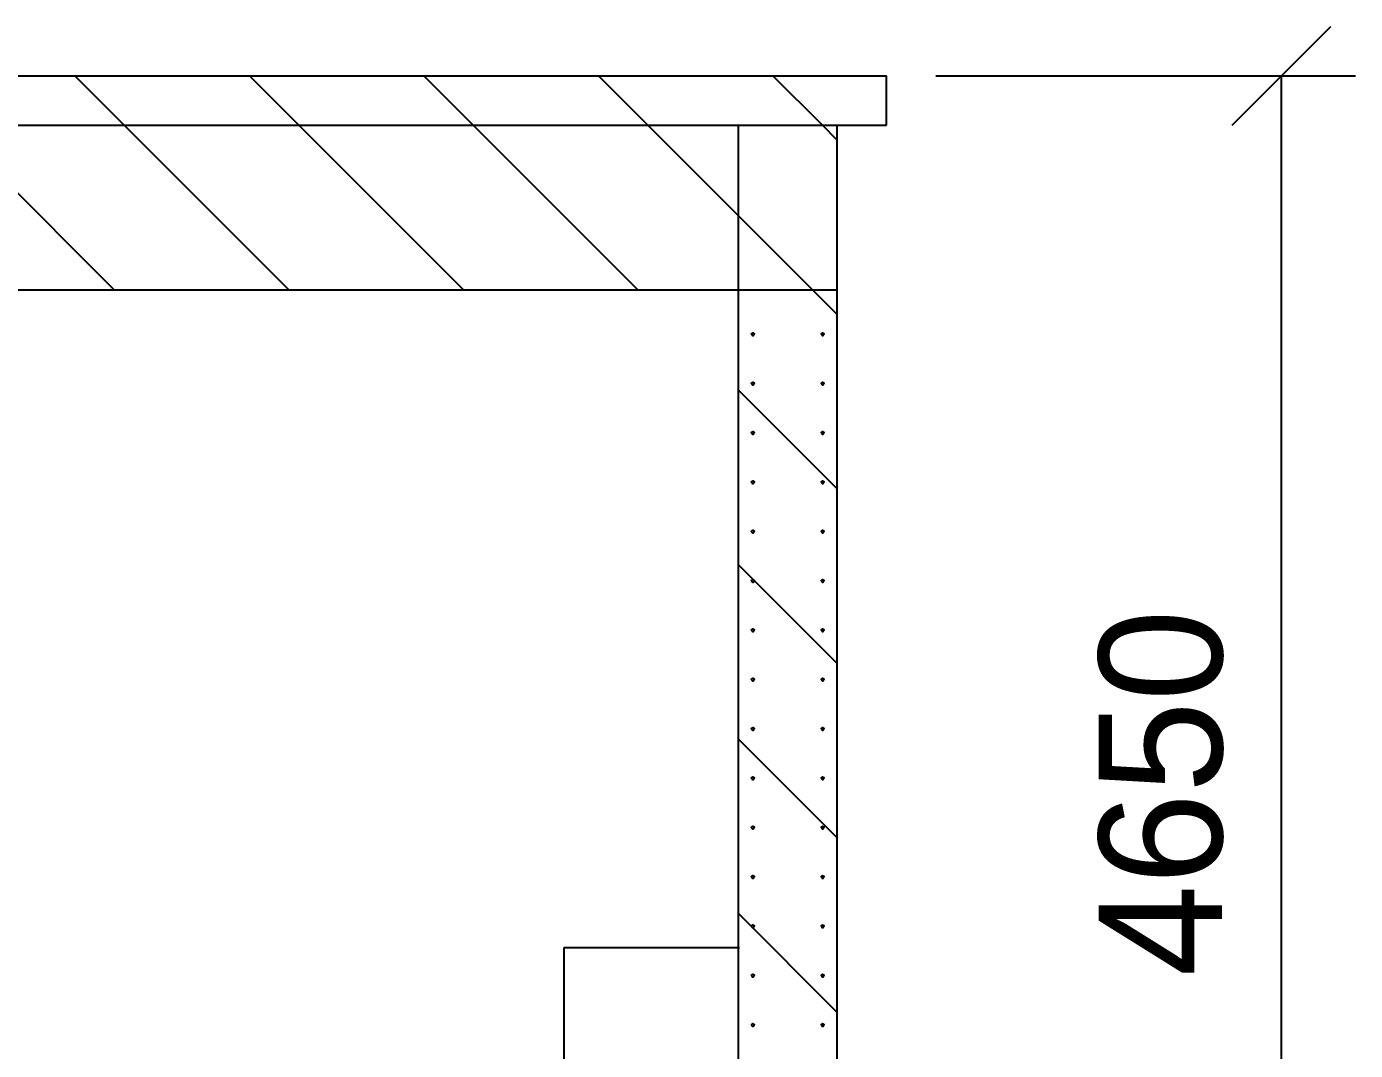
# Model space of a CAD drawing. Extents: x 750 to 62250, y 750 to 43800.
# Drawn here: x 23837 to 27875, y 13050 to 16162 of the extents above; entities that cross this region are included whole.
import ezdxf

# ---------------------------------------------------------------- set-up
doc = ezdxf.new("R2010")
doc.units = 0
for name, color, linetype in [('A-CUT', 1, 'CONTINUOUS'), ('A-DIM', 5, 'CONTINUOUS'), ('A-HATCH', 3, 'CONTINUOUS'), ('A-VIS', 7, 'CONTINUOUS')]:
    doc.layers.add(name, color=color, linetype=linetype)

msp = doc.modelspace()

# ---------------------------------------------------------------- linework, layer by layer
at = {"layer": 'A-CUT'}
for p, q in [((19150, 16012.5), (26450, 16012.5)), ((26450, 15862.5), (26450, 16012.5)), ((19150, 15862.5), (26450, 15862.5)), ((26000, 11362.5), (26000, 15862.5)), ((26300, 11362.5), (26300, 15862.5)), ((19300, 15362.5), (26300, 15362.5)), ((26040, 15227.5), (26040.077, 15228.28)), ((26040, 15227.5), (26040.077, 15226.72)), ((26040.077, 15228.28), (26040.304, 15229.031)), ((26040.077, 15226.72), (26040.304, 15225.969)), ((26040.304, 15229.031), (26040.674, 15229.722)), ((26040.304, 15225.969), (26040.674, 15225.278)), ((26040.674, 15229.722), (26041.172, 15230.328)), ((26040.674, 15225.278), (26041.172, 15224.672)), ((26041.172, 15230.328), (26041.778, 15230.826)), ((26041.172, 15224.672), (26041.778, 15224.174)), ((26041.778, 15230.826), (26042.469, 15231.196)), ((26042.469, 15231.196), (26043.22, 15231.423)), ((26043.22, 15231.423), (26044, 15231.5)), ((26044, 15231.5), (26044.78, 15231.423)), ((26044.78, 15231.423), (26045.531, 15231.196)), ((26045.531, 15231.196), (26046.222, 15230.826)), ((26046.222, 15230.826), (26046.828, 15230.328)), ((26046.222, 15224.174), (26046.828, 15224.672)), ((26046.828, 15230.328), (26047.326, 15229.722)), ((26046.828, 15224.672), (26047.326, 15225.278)), ((26047.326, 15229.722), (26047.696, 15229.031)), ((26047.326, 15225.278), (26047.696, 15225.969)), ((26047.696, 15229.031), (26047.923, 15228.28)), ((26047.696, 15225.969), (26047.923, 15226.72)), ((26047.923, 15228.28), (26048, 15227.5)), ((26047.923, 15226.72), (26048, 15227.5)), ((26252, 15227.5), (26252.077, 15228.28)), ((26252, 15227.5), (26252.077, 15226.72)), ((26252.077, 15228.28), (26252.304, 15229.031)), ((26252.077, 15226.72), (26252.304, 15225.969)), ((26252.304, 15229.031), (26252.674, 15229.722)), ((26252.304, 15225.969), (26252.674, 15225.278)), ((26252.674, 15229.722), (26253.172, 15230.328)), ((26252.674, 15225.278), (26253.172, 15224.672)), ((26253.172, 15230.328), (26253.778, 15230.826)), ((26253.172, 15224.672), (26253.778, 15224.174)), ((26253.778, 15230.826), (26254.469, 15231.196)), ((26254.469, 15231.196), (26255.22, 15231.423)), ((26255.22, 15231.423), (26256, 15231.5)), ((26256, 15231.5), (26257.531, 15231.196)), ((26257.531, 15231.196), (26258.222, 15230.826)), ((26258.222, 15230.826), (26258.828, 15230.328)), ((26258.222, 15224.174), (26258.828, 15224.672)), ((26258.828, 15230.328), (26259.326, 15229.722)), ((26258.828, 15224.672), (26259.326, 15225.278)), ((26259.326, 15229.722), (26259.696, 15229.031)), ((26259.326, 15225.278), (26259.696, 15225.969)), ((26259.696, 15229.031), (26259.923, 15228.28)), ((26259.696, 15225.969), (26259.923, 15226.72)), ((26259.923, 15228.28), (26260, 15227.5)), ((26259.923, 15226.72), (26260, 15227.5)), ((26041.778, 15224.174), (26042.469, 15223.804)), ((26042.469, 15223.804), (26043.22, 15223.577)), ((26043.22, 15223.577), (26044, 15223.5)), ((26044, 15223.5), (26045.531, 15223.804)), ((26045.531, 15223.804), (26046.222, 15224.174)), ((26253.778, 15224.174), (26254.469, 15223.804)), ((26254.469, 15223.804), (26255.22, 15223.577)), ((26255.22, 15223.577), (26256, 15223.5)), ((26256, 15223.5), (26256.78, 15223.577)), ((26256.78, 15223.577), (26257.531, 15223.804)), ((26257.531, 15223.804), (26258.222, 15224.174)), ((26040, 15077.5), (26040.077, 15078.28)), ((26040, 15077.5), (26040.077, 15076.72)), ((26040.077, 15078.28), (26040.304, 15079.031)), ((26040.077, 15076.72), (26040.304, 15075.969)), ((26040.304, 15079.031), (26040.674, 15079.722)), ((26040.304, 15075.969), (26040.674, 15075.278)), ((26040.674, 15079.722), (26041.172, 15080.328)), ((26040.674, 15075.278), (26041.172, 15074.672)), ((26041.172, 15080.328), (26041.778, 15080.826)), ((26041.172, 15074.672), (26041.778, 15074.174)), ((26041.778, 15080.826), (26042.469, 15081.196)), ((26041.778, 15074.174), (26042.469, 15073.804)), ((26042.469, 15081.196), (26043.22, 15081.423)), ((26042.469, 15073.804), (26043.22, 15073.577)), ((26043.22, 15081.423), (26044, 15081.5)), ((26043.22, 15073.577), (26044, 15073.5)), ((26044, 15081.5), (26044.78, 15081.423)), ((26044, 15073.5), (26045.531, 15073.804)), ((26044.78, 15081.423), (26045.531, 15081.196)), ((26045.531, 15081.196), (26046.222, 15080.826)), ((26045.531, 15073.804), (26046.222, 15074.174)), ((26046.222, 15080.826), (26046.828, 15080.328)), ((26046.222, 15074.174), (26046.828, 15074.672)), ((26046.828, 15080.328), (26047.326, 15079.722)), ((26046.828, 15074.672), (26047.326, 15075.278)), ((26047.326, 15079.722), (26047.696, 15079.031)), ((26047.326, 15075.278), (26047.696, 15075.969)), ((26047.696, 15079.031), (26047.923, 15078.28)), ((26047.696, 15075.969), (26047.923, 15076.72)), ((26047.923, 15078.28), (26048, 15077.5)), ((26047.923, 15076.72), (26048, 15077.5)), ((26252, 15077.5), (26252.077, 15078.28)), ((26252, 15077.5), (26252.077, 15076.72)), ((26252.077, 15078.28), (26252.304, 15079.031)), ((26252.077, 15076.72), (26252.304, 15075.969)), ((26252.304, 15079.031), (26252.674, 15079.722)), ((26252.304, 15075.969), (26252.674, 15075.278)), ((26252.674, 15079.722), (26253.172, 15080.328)), ((26252.674, 15075.278), (26253.172, 15074.672)), ((26253.172, 15080.328), (26253.778, 15080.826)), ((26253.172, 15074.672), (26253.778, 15074.174)), ((26253.778, 15080.826), (26254.469, 15081.196)), ((26253.778, 15074.174), (26254.469, 15073.804)), ((26254.469, 15081.196), (26255.22, 15081.423)), ((26254.469, 15073.804), (26255.22, 15073.577)), ((26255.22, 15081.423), (26256, 15081.5)), ((26255.22, 15073.577), (26256, 15073.5)), ((26256, 15081.5), (26257.531, 15081.196)), ((26256, 15073.5), (26256.78, 15073.577)), ((26256.78, 15073.577), (26257.531, 15073.804)), ((26257.531, 15081.196), (26258.222, 15080.826)), ((26257.531, 15073.804), (26258.222, 15074.174)), ((26258.222, 15080.826), (26258.828, 15080.328)), ((26258.222, 15074.174), (26258.828, 15074.672)), ((26258.828, 15080.328), (26259.326, 15079.722)), ((26258.828, 15074.672), (26259.326, 15075.278)), ((26259.326, 15079.722), (26259.696, 15079.031)), ((26259.326, 15075.278), (26259.696, 15075.969)), ((26259.696, 15079.031), (26259.923, 15078.28)), ((26259.696, 15075.969), (26259.923, 15076.72)), ((26259.923, 15078.28), (26260, 15077.5)), ((26259.923, 15076.72), (26260, 15077.5)), ((26040, 14927.5), (26040.077, 14928.28)), ((26040, 14927.5), (26040.077, 14926.72)), ((26040.077, 14928.28), (26040.304, 14929.031)), ((26040.077, 14926.72), (26040.304, 14925.969)), ((26040.304, 14929.031), (26040.674, 14929.722)), ((26040.304, 14925.969), (26040.674, 14925.278)), ((26040.674, 14929.722), (26041.172, 14930.328)), ((26040.674, 14925.278), (26041.172, 14924.672)), ((26041.172, 14930.328), (26041.778, 14930.826)), ((26041.172, 14924.672), (26041.778, 14924.174)), ((26041.778, 14930.826), (26042.469, 14931.196)), ((26041.778, 14924.174), (26042.469, 14923.804)), ((26042.469, 14931.196), (26043.22, 14931.423)), ((26042.469, 14923.804), (26043.22, 14923.577)), ((26043.22, 14931.423), (26044, 14931.5)), ((26043.22, 14923.577), (26044, 14923.5)), ((26044, 14931.5), (26044.78, 14931.423)), ((26044, 14923.5), (26045.531, 14923.804)), ((26044.78, 14931.423), (26045.531, 14931.196)), ((26045.531, 14931.196), (26046.222, 14930.826)), ((26045.531, 14923.804), (26046.222, 14924.174)), ((26046.222, 14930.826), (26046.828, 14930.328)), ((26046.222, 14924.174), (26046.828, 14924.672)), ((26046.828, 14930.328), (26047.326, 14929.722)), ((26046.828, 14924.672), (26047.326, 14925.278)), ((26047.326, 14929.722), (26047.696, 14929.031)), ((26047.326, 14925.278), (26047.696, 14925.969)), ((26047.696, 14929.031), (26047.923, 14928.28)), ((26047.696, 14925.969), (26047.923, 14926.72)), ((26047.923, 14928.28), (26048, 14927.5)), ((26047.923, 14926.72), (26048, 14927.5)), ((26252, 14927.5), (26252.077, 14928.28)), ((26252, 14927.5), (26252.077, 14926.72)), ((26252.077, 14928.28), (26252.304, 14929.031)), ((26252.077, 14926.72), (26252.304, 14925.969)), ((26252.304, 14929.031), (26252.674, 14929.722)), ((26252.304, 14925.969), (26252.674, 14925.278)), ((26252.674, 14929.722), (26253.172, 14930.328)), ((26252.674, 14925.278), (26253.172, 14924.672)), ((26253.172, 14930.328), (26253.778, 14930.826)), ((26253.172, 14924.672), (26253.778, 14924.174)), ((26253.778, 14930.826), (26254.469, 14931.196)), ((26253.778, 14924.174), (26254.469, 14923.804)), ((26254.469, 14931.196), (26255.22, 14931.423)), ((26254.469, 14923.804), (26255.22, 14923.577)), ((26255.22, 14931.423), (26256, 14931.5)), ((26255.22, 14923.577), (26256, 14923.5)), ((26256, 14931.5), (26257.531, 14931.196)), ((26256, 14923.5), (26256.78, 14923.577)), ((26256.78, 14923.577), (26257.531, 14923.804)), ((26257.531, 14931.196), (26258.222, 14930.826)), ((26257.531, 14923.804), (26258.222, 14924.174)), ((26258.222, 14930.826), (26258.828, 14930.328)), ((26258.222, 14924.174), (26258.828, 14924.672)), ((26258.828, 14930.328), (26259.326, 14929.722)), ((26258.828, 14924.672), (26259.326, 14925.278)), ((26259.326, 14929.722), (26259.696, 14929.031)), ((26259.326, 14925.278), (26259.696, 14925.969)), ((26259.696, 14929.031), (26259.923, 14928.28)), ((26259.696, 14925.969), (26259.923, 14926.72)), ((26259.923, 14928.28), (26260, 14927.5)), ((26259.923, 14926.72), (26260, 14927.5)), ((26041.172, 14780.328), (26041.778, 14780.826)), ((26041.778, 14780.826), (26042.469, 14781.196)), ((26042.469, 14781.196), (26043.22, 14781.423)), ((26043.22, 14781.423), (26044, 14781.5)), ((26044, 14781.5), (26044.78, 14781.423)), ((26044.78, 14781.423), (26045.531, 14781.196)), ((26045.531, 14781.196), (26046.222, 14780.826)), ((26046.222, 14780.826), (26046.828, 14780.328)), ((26253.172, 14780.328), (26253.778, 14780.826)), ((26253.778, 14780.826), (26254.469, 14781.196)), ((26254.469, 14781.196), (26255.22, 14781.423)), ((26255.22, 14781.423), (26256, 14781.5)), ((26256, 14781.5), (26257.531, 14781.196)), ((26257.531, 14781.196), (26258.222, 14780.826)), ((26258.222, 14780.826), (26258.828, 14780.328)), ((26040, 14777.5), (26040.077, 14778.28)), ((26040, 14777.5), (26040.077, 14776.72)), ((26040.077, 14778.28), (26040.304, 14779.031)), ((26040.077, 14776.72), (26040.304, 14775.969)), ((26040.304, 14779.031), (26040.674, 14779.722)), ((26040.304, 14775.969), (26040.674, 14775.278)), ((26040.674, 14779.722), (26041.172, 14780.328)), ((26040.674, 14775.278), (26041.172, 14774.672)), ((26041.172, 14774.672), (26041.778, 14774.174)), ((26041.778, 14774.174), (26042.469, 14773.804)), ((26042.469, 14773.804), (26043.22, 14773.577)), ((26043.22, 14773.577), (26044, 14773.5)), ((26044, 14773.5), (26045.531, 14773.804)), ((26045.531, 14773.804), (26046.222, 14774.174)), ((26046.222, 14774.174), (26046.828, 14774.672)), ((26046.828, 14780.328), (26047.326, 14779.722)), ((26046.828, 14774.672), (26047.326, 14775.278)), ((26047.326, 14779.722), (26047.696, 14779.031)), ((26047.326, 14775.278), (26047.696, 14775.969)), ((26047.696, 14779.031), (26047.923, 14778.28)), ((26047.696, 14775.969), (26047.923, 14776.72)), ((26047.923, 14778.28), (26048, 14777.5)), ((26047.923, 14776.72), (26048, 14777.5)), ((26252, 14777.5), (26252.077, 14778.28)), ((26252, 14777.5), (26252.077, 14776.72)), ((26252.077, 14778.28), (26252.304, 14779.031)), ((26252.077, 14776.72), (26252.304, 14775.969)), ((26252.304, 14779.031), (26252.674, 14779.722)), ((26252.304, 14775.969), (26252.674, 14775.278)), ((26252.674, 14779.722), (26253.172, 14780.328)), ((26252.674, 14775.278), (26253.172, 14774.672)), ((26253.172, 14774.672), (26253.778, 14774.174)), ((26253.778, 14774.174), (26254.469, 14773.804)), ((26254.469, 14773.804), (26255.22, 14773.577)), ((26255.22, 14773.577), (26256, 14773.5)), ((26256, 14773.5), (26256.78, 14773.577)), ((26256.78, 14773.577), (26257.531, 14773.804)), ((26257.531, 14773.804), (26258.222, 14774.174)), ((26258.222, 14774.174), (26258.828, 14774.672)), ((26258.828, 14780.328), (26259.326, 14779.722)), ((26258.828, 14774.672), (26259.326, 14775.278)), ((26259.326, 14779.722), (26259.696, 14779.031)), ((26259.326, 14775.278), (26259.696, 14775.969)), ((26259.696, 14779.031), (26259.923, 14778.28)), ((26259.696, 14775.969), (26259.923, 14776.72)), ((26259.923, 14778.28), (26260, 14777.5)), ((26259.923, 14776.72), (26260, 14777.5)), ((26040, 14627.5), (26040.077, 14628.28)), ((26040, 14627.5), (26040.077, 14626.72)), ((26040.077, 14628.28), (26040.304, 14629.031)), ((26040.077, 14626.72), (26040.304, 14625.969)), ((26040.304, 14629.031), (26040.674, 14629.722)), ((26040.304, 14625.969), (26040.674, 14625.278)), ((26040.674, 14629.722), (26041.172, 14630.328)), ((26040.674, 14625.278), (26041.172, 14624.672)), ((26041.172, 14630.328), (26041.778, 14630.826)), ((26041.172, 14624.672), (26041.778, 14624.174)), ((26041.778, 14630.826), (26042.469, 14631.196)), ((26041.778, 14624.174), (26042.469, 14623.804)), ((26042.469, 14631.196), (26043.22, 14631.423)), ((26042.469, 14623.804), (26043.22, 14623.577)), ((26043.22, 14631.423), (26044, 14631.5)), ((26043.22, 14623.577), (26044, 14623.5)), ((26044, 14631.5), (26044.78, 14631.423)), ((26044, 14623.5), (26045.531, 14623.804)), ((26044.78, 14631.423), (26045.531, 14631.196)), ((26045.531, 14631.196), (26046.222, 14630.826)), ((26045.531, 14623.804), (26046.222, 14624.174)), ((26046.222, 14630.826), (26046.828, 14630.328)), ((26046.222, 14624.174), (26046.828, 14624.672)), ((26046.828, 14630.328), (26047.326, 14629.722)), ((26046.828, 14624.672), (26047.326, 14625.278)), ((26047.326, 14629.722), (26047.696, 14629.031)), ((26047.326, 14625.278), (26047.696, 14625.969)), ((26047.696, 14629.031), (26047.923, 14628.28)), ((26047.696, 14625.969), (26047.923, 14626.72)), ((26047.923, 14628.28), (26048, 14627.5)), ((26047.923, 14626.72), (26048, 14627.5)), ((26252, 14627.5), (26252.077, 14628.28)), ((26252, 14627.5), (26252.077, 14626.72)), ((26252.077, 14628.28), (26252.304, 14629.031)), ((26252.077, 14626.72), (26252.304, 14625.969)), ((26252.304, 14629.031), (26252.674, 14629.722)), ((26252.304, 14625.969), (26252.674, 14625.278)), ((26252.674, 14629.722), (26253.172, 14630.328)), ((26252.674, 14625.278), (26253.172, 14624.672)), ((26253.172, 14630.328), (26253.778, 14630.826)), ((26253.172, 14624.672), (26253.778, 14624.174)), ((26253.778, 14630.826), (26254.469, 14631.196)), ((26253.778, 14624.174), (26254.469, 14623.804)), ((26254.469, 14631.196), (26255.22, 14631.423)), ((26254.469, 14623.804), (26255.22, 14623.577)), ((26255.22, 14631.423), (26256, 14631.5)), ((26255.22, 14623.577), (26256, 14623.5)), ((26256, 14631.5), (26257.531, 14631.196)), ((26256, 14623.5), (26256.78, 14623.577)), ((26256.78, 14623.577), (26257.531, 14623.804)), ((26257.531, 14631.196), (26258.222, 14630.826)), ((26257.531, 14623.804), (26258.222, 14624.174)), ((26258.222, 14630.826), (26258.828, 14630.328)), ((26258.222, 14624.174), (26258.828, 14624.672)), ((26258.828, 14630.328), (26259.326, 14629.722)), ((26258.828, 14624.672), (26259.326, 14625.278)), ((26259.326, 14629.722), (26259.696, 14629.031)), ((26259.326, 14625.278), (26259.696, 14625.969)), ((26259.696, 14629.031), (26259.923, 14628.28)), ((26259.696, 14625.969), (26259.923, 14626.72)), ((26259.923, 14628.28), (26260, 14627.5)), ((26259.923, 14626.72), (26260, 14627.5)), ((26040, 14477.5), (26040.077, 14478.28)), ((26040, 14477.5), (26040.077, 14476.72)), ((26040.077, 14478.28), (26040.304, 14479.031)), ((26040.077, 14476.72), (26040.304, 14475.969)), ((26040.304, 14479.031), (26040.674, 14479.722)), ((26040.304, 14475.969), (26040.674, 14475.278)), ((26040.674, 14479.722), (26041.172, 14480.328)), ((26040.674, 14475.278), (26041.172, 14474.672)), ((26041.172, 14480.328), (26041.778, 14480.826)), ((26041.172, 14474.672), (26041.778, 14474.174)), ((26041.778, 14480.826), (26042.469, 14481.196)), ((26041.778, 14474.174), (26042.469, 14473.804)), ((26042.469, 14481.196), (26043.22, 14481.423)), ((26042.469, 14473.804), (26043.22, 14473.577)), ((26043.22, 14481.423), (26044, 14481.5)), ((26043.22, 14473.577), (26044, 14473.5)), ((26044, 14481.5), (26044.78, 14481.423)), ((26044, 14473.5), (26045.531, 14473.804)), ((26044.78, 14481.423), (26045.531, 14481.196)), ((26045.531, 14481.196), (26046.222, 14480.826)), ((26045.531, 14473.804), (26046.222, 14474.174)), ((26046.222, 14480.826), (26046.828, 14480.328)), ((26046.222, 14474.174), (26046.828, 14474.672)), ((26046.828, 14480.328), (26047.326, 14479.722)), ((26046.828, 14474.672), (26047.326, 14475.278)), ((26047.326, 14479.722), (26047.696, 14479.031)), ((26047.326, 14475.278), (26047.696, 14475.969)), ((26047.696, 14479.031), (26047.923, 14478.28)), ((26047.696, 14475.969), (26047.923, 14476.72)), ((26047.923, 14478.28), (26048, 14477.5)), ((26047.923, 14476.72), (26048, 14477.5)), ((26252, 14477.5), (26252.077, 14478.28)), ((26252, 14477.5), (26252.077, 14476.72)), ((26252.077, 14478.28), (26252.304, 14479.031)), ((26252.077, 14476.72), (26252.304, 14475.969)), ((26252.304, 14479.031), (26252.674, 14479.722)), ((26252.304, 14475.969), (26252.674, 14475.278)), ((26252.674, 14479.722), (26253.172, 14480.328)), ((26252.674, 14475.278), (26253.172, 14474.672)), ((26253.172, 14480.328), (26253.778, 14480.826)), ((26253.172, 14474.672), (26253.778, 14474.174)), ((26253.778, 14480.826), (26254.469, 14481.196)), ((26253.778, 14474.174), (26254.469, 14473.804)), ((26254.469, 14481.196), (26255.22, 14481.423)), ((26254.469, 14473.804), (26255.22, 14473.577)), ((26255.22, 14481.423), (26256, 14481.5)), ((26255.22, 14473.577), (26256, 14473.5)), ((26256, 14481.5), (26257.531, 14481.196)), ((26256, 14473.5), (26256.78, 14473.577)), ((26256.78, 14473.577), (26257.531, 14473.804)), ((26257.531, 14481.196), (26258.222, 14480.826)), ((26257.531, 14473.804), (26258.222, 14474.174)), ((26258.222, 14480.826), (26258.828, 14480.328)), ((26258.222, 14474.174), (26258.828, 14474.672)), ((26258.828, 14480.328), (26259.326, 14479.722)), ((26258.828, 14474.672), (26259.326, 14475.278)), ((26259.326, 14479.722), (26259.696, 14479.031)), ((26259.326, 14475.278), (26259.696, 14475.969)), ((26259.696, 14479.031), (26259.923, 14478.28)), ((26259.696, 14475.969), (26259.923, 14476.72)), ((26259.923, 14478.28), (26260, 14477.5)), ((26259.923, 14476.72), (26260, 14477.5)), ((26040, 14327.5), (26040.077, 14328.28)), ((26040, 14327.5), (26040.077, 14326.72)), ((26040.077, 14328.28), (26040.304, 14329.031)), ((26040.077, 14326.72), (26040.304, 14325.969)), ((26040.304, 14329.031), (26040.674, 14329.722)), ((26040.304, 14325.969), (26040.674, 14325.278)), ((26040.674, 14329.722), (26041.172, 14330.328)), ((26040.674, 14325.278), (26041.172, 14324.672)), ((26041.172, 14330.328), (26041.778, 14330.826)), ((26041.172, 14324.672), (26041.778, 14324.174)), ((26041.778, 14330.826), (26042.469, 14331.196)), ((26041.778, 14324.174), (26042.469, 14323.804)), ((26042.469, 14331.196), (26043.22, 14331.423)), ((26042.469, 14323.804), (26043.22, 14323.577)), ((26043.22, 14331.423), (26044, 14331.5)), ((26043.22, 14323.577), (26044, 14323.5)), ((26044, 14331.5), (26044.78, 14331.423)), ((26044, 14323.5), (26045.531, 14323.804)), ((26044.78, 14331.423), (26045.531, 14331.196)), ((26045.531, 14331.196), (26046.222, 14330.826)), ((26045.531, 14323.804), (26046.222, 14324.174)), ((26046.222, 14330.826), (26046.828, 14330.328)), ((26046.222, 14324.174), (26046.828, 14324.672)), ((26046.828, 14330.328), (26047.326, 14329.722)), ((26046.828, 14324.672), (26047.326, 14325.278)), ((26047.326, 14329.722), (26047.696, 14329.031)), ((26047.326, 14325.278), (26047.696, 14325.969)), ((26047.696, 14329.031), (26047.923, 14328.28)), ((26047.696, 14325.969), (26047.923, 14326.72)), ((26047.923, 14328.28), (26048, 14327.5)), ((26047.923, 14326.72), (26048, 14327.5)), ((26252, 14327.5), (26252.077, 14328.28)), ((26252, 14327.5), (26252.077, 14326.72)), ((26252.077, 14328.28), (26252.304, 14329.031)), ((26252.077, 14326.72), (26252.304, 14325.969)), ((26252.304, 14329.031), (26252.674, 14329.722)), ((26252.304, 14325.969), (26252.674, 14325.278)), ((26252.674, 14329.722), (26253.172, 14330.328)), ((26252.674, 14325.278), (26253.172, 14324.672)), ((26253.172, 14330.328), (26253.778, 14330.826)), ((26253.172, 14324.672), (26253.778, 14324.174)), ((26253.778, 14330.826), (26254.469, 14331.196)), ((26253.778, 14324.174), (26254.469, 14323.804)), ((26254.469, 14331.196), (26255.22, 14331.423)), ((26254.469, 14323.804), (26255.22, 14323.577)), ((26255.22, 14331.423), (26256, 14331.5)), ((26255.22, 14323.577), (26256, 14323.5)), ((26256, 14331.5), (26257.531, 14331.196)), ((26256, 14323.5), (26256.78, 14323.577)), ((26256.78, 14323.577), (26257.531, 14323.804)), ((26257.531, 14331.196), (26258.222, 14330.826)), ((26257.531, 14323.804), (26258.222, 14324.174)), ((26258.222, 14330.826), (26258.828, 14330.328)), ((26258.222, 14324.174), (26258.828, 14324.672)), ((26258.828, 14330.328), (26259.326, 14329.722)), ((26258.828, 14324.672), (26259.326, 14325.278)), ((26259.326, 14329.722), (26259.696, 14329.031)), ((26259.326, 14325.278), (26259.696, 14325.969)), ((26259.696, 14329.031), (26259.923, 14328.28)), ((26259.696, 14325.969), (26259.923, 14326.72)), ((26259.923, 14328.28), (26260, 14327.5)), ((26259.923, 14326.72), (26260, 14327.5)), ((26040, 14177.5), (26040.077, 14178.28)), ((26040, 14177.5), (26040.077, 14176.72)), ((26040.077, 14178.28), (26040.304, 14179.031)), ((26040.077, 14176.72), (26040.304, 14175.969)), ((26040.304, 14179.031), (26040.674, 14179.722)), ((26040.304, 14175.969), (26040.674, 14175.278)), ((26040.674, 14179.722), (26041.172, 14180.328)), ((26040.674, 14175.278), (26041.172, 14174.672)), ((26041.172, 14180.328), (26041.778, 14180.826)), ((26041.778, 14180.826), (26042.469, 14181.196)), ((26042.469, 14181.196), (26043.22, 14181.423)), ((26043.22, 14181.423), (26044, 14181.5)), ((26044, 14181.5), (26044.78, 14181.423)), ((26044.78, 14181.423), (26045.531, 14181.196)), ((26045.531, 14181.196), (26046.222, 14180.826)), ((26046.222, 14180.826), (26046.828, 14180.328)), ((26046.828, 14180.328), (26047.326, 14179.722)), ((26046.828, 14174.672), (26047.326, 14175.278)), ((26047.326, 14179.722), (26047.696, 14179.031)), ((26047.326, 14175.278), (26047.696, 14175.969)), ((26047.696, 14179.031), (26047.923, 14178.28)), ((26047.696, 14175.969), (26047.923, 14176.72)), ((26047.923, 14178.28), (26048, 14177.5)), ((26047.923, 14176.72), (26048, 14177.5)), ((26252, 14177.5), (26252.077, 14178.28)), ((26252, 14177.5), (26252.077, 14176.72)), ((26252.077, 14178.28), (26252.304, 14179.031)), ((26252.077, 14176.72), (26252.304, 14175.969)), ((26252.304, 14179.031), (26252.674, 14179.722)), ((26252.304, 14175.969), (26252.674, 14175.278)), ((26252.674, 14179.722), (26253.172, 14180.328)), ((26252.674, 14175.278), (26253.172, 14174.672)), ((26253.172, 14180.328), (26253.778, 14180.826)), ((26253.778, 14180.826), (26254.469, 14181.196)), ((26254.469, 14181.196), (26255.22, 14181.423)), ((26255.22, 14181.423), (26256, 14181.5)), ((26256, 14181.5), (26257.531, 14181.196)), ((26257.531, 14181.196), (26258.222, 14180.826)), ((26258.222, 14180.826), (26258.828, 14180.328)), ((26258.828, 14180.328), (26259.326, 14179.722)), ((26258.828, 14174.672), (26259.326, 14175.278)), ((26259.326, 14179.722), (26259.696, 14179.031)), ((26259.326, 14175.278), (26259.696, 14175.969)), ((26259.696, 14179.031), (26259.923, 14178.28)), ((26259.696, 14175.969), (26259.923, 14176.72)), ((26259.923, 14178.28), (26260, 14177.5)), ((26259.923, 14176.72), (26260, 14177.5)), ((26041.172, 14174.672), (26041.778, 14174.174)), ((26041.778, 14174.174), (26042.469, 14173.804)), ((26042.469, 14173.804), (26043.22, 14173.577)), ((26043.22, 14173.577), (26044, 14173.5)), ((26044, 14173.5), (26045.531, 14173.804)), ((26045.531, 14173.804), (26046.222, 14174.174)), ((26046.222, 14174.174), (26046.828, 14174.672)), ((26253.172, 14174.672), (26253.778, 14174.174)), ((26253.778, 14174.174), (26254.469, 14173.804)), ((26254.469, 14173.804), (26255.22, 14173.577)), ((26255.22, 14173.577), (26256, 14173.5)), ((26256, 14173.5), (26256.78, 14173.577)), ((26256.78, 14173.577), (26257.531, 14173.804)), ((26257.531, 14173.804), (26258.222, 14174.174)), ((26258.222, 14174.174), (26258.828, 14174.672)), ((26040, 14027.5), (26040.077, 14028.28)), ((26040, 14027.5), (26040.077, 14026.72)), ((26040.077, 14028.28), (26040.304, 14029.031)), ((26040.077, 14026.72), (26040.304, 14025.969)), ((26040.304, 14029.031), (26040.674, 14029.722)), ((26040.304, 14025.969), (26040.674, 14025.278)), ((26040.674, 14029.722), (26041.172, 14030.328)), ((26040.674, 14025.278), (26041.172, 14024.672)), ((26041.172, 14030.328), (26041.778, 14030.826)), ((26041.172, 14024.672), (26041.778, 14024.174)), ((26041.778, 14030.826), (26042.469, 14031.196)), ((26041.778, 14024.174), (26042.469, 14023.804)), ((26042.469, 14031.196), (26043.22, 14031.423)), ((26042.469, 14023.804), (26043.22, 14023.577)), ((26043.22, 14031.423), (26044, 14031.5)), ((26043.22, 14023.577), (26044, 14023.5)), ((26044, 14031.5), (26044.78, 14031.423)), ((26044, 14023.5), (26045.531, 14023.804)), ((26044.78, 14031.423), (26045.531, 14031.196)), ((26045.531, 14031.196), (26046.222, 14030.826)), ((26045.531, 14023.804), (26046.222, 14024.174)), ((26046.222, 14030.826), (26046.828, 14030.328)), ((26046.222, 14024.174), (26046.828, 14024.672)), ((26046.828, 14030.328), (26047.326, 14029.722)), ((26046.828, 14024.672), (26047.326, 14025.278)), ((26047.326, 14029.722), (26047.696, 14029.031)), ((26047.326, 14025.278), (26047.696, 14025.969)), ((26047.696, 14029.031), (26047.923, 14028.28)), ((26047.696, 14025.969), (26047.923, 14026.72)), ((26047.923, 14028.28), (26048, 14027.5)), ((26047.923, 14026.72), (26048, 14027.5)), ((26252, 14027.5), (26252.077, 14028.28)), ((26252, 14027.5), (26252.077, 14026.72)), ((26252.077, 14028.28), (26252.304, 14029.031)), ((26252.077, 14026.72), (26252.304, 14025.969)), ((26252.304, 14029.031), (26252.674, 14029.722)), ((26252.304, 14025.969), (26252.674, 14025.278)), ((26252.674, 14029.722), (26253.172, 14030.328)), ((26252.674, 14025.278), (26253.172, 14024.672)), ((26253.172, 14030.328), (26253.778, 14030.826)), ((26253.172, 14024.672), (26253.778, 14024.174)), ((26253.778, 14030.826), (26254.469, 14031.196)), ((26253.778, 14024.174), (26254.469, 14023.804)), ((26254.469, 14031.196), (26255.22, 14031.423)), ((26254.469, 14023.804), (26255.22, 14023.577)), ((26255.22, 14031.423), (26256, 14031.5)), ((26255.22, 14023.577), (26256, 14023.5)), ((26256, 14031.5), (26257.531, 14031.196)), ((26256, 14023.5), (26256.78, 14023.577)), ((26256.78, 14023.577), (26257.531, 14023.804)), ((26257.531, 14031.196), (26258.222, 14030.826)), ((26257.531, 14023.804), (26258.222, 14024.174)), ((26258.222, 14030.826), (26258.828, 14030.328)), ((26258.222, 14024.174), (26258.828, 14024.672)), ((26258.828, 14030.328), (26259.326, 14029.722)), ((26258.828, 14024.672), (26259.326, 14025.278)), ((26259.326, 14029.722), (26259.696, 14029.031)), ((26259.326, 14025.278), (26259.696, 14025.969)), ((26259.696, 14029.031), (26259.923, 14028.28)), ((26259.696, 14025.969), (26259.923, 14026.72)), ((26259.923, 14028.28), (26260, 14027.5)), ((26259.923, 14026.72), (26260, 14027.5)), ((26040, 13877.5), (26040.077, 13878.28)), ((26040, 13877.5), (26040.077, 13876.72)), ((26040.077, 13878.28), (26040.304, 13879.031)), ((26040.077, 13876.72), (26040.304, 13875.969)), ((26040.304, 13879.031), (26040.674, 13879.722)), ((26040.304, 13875.969), (26040.674, 13875.278)), ((26040.674, 13879.722), (26041.172, 13880.328)), ((26040.674, 13875.278), (26041.172, 13874.672)), ((26041.172, 13880.328), (26041.778, 13880.826)), ((26041.172, 13874.672), (26041.778, 13874.174)), ((26041.778, 13880.826), (26042.469, 13881.196)), ((26041.778, 13874.174), (26042.469, 13873.804)), ((26042.469, 13881.196), (26043.22, 13881.423)), ((26042.469, 13873.804), (26043.22, 13873.577)), ((26043.22, 13881.423), (26044, 13881.5)), ((26043.22, 13873.577), (26044, 13873.5)), ((26044, 13881.5), (26044.78, 13881.423)), ((26044, 13873.5), (26045.531, 13873.804)), ((26044.78, 13881.423), (26045.531, 13881.196)), ((26045.531, 13881.196), (26046.222, 13880.826)), ((26045.531, 13873.804), (26046.222, 13874.174)), ((26046.222, 13880.826), (26046.828, 13880.328)), ((26046.222, 13874.174), (26046.828, 13874.672)), ((26046.828, 13880.328), (26047.326, 13879.722)), ((26046.828, 13874.672), (26047.326, 13875.278)), ((26047.326, 13879.722), (26047.696, 13879.031)), ((26047.326, 13875.278), (26047.696, 13875.969)), ((26047.696, 13879.031), (26047.923, 13878.28)), ((26047.696, 13875.969), (26047.923, 13876.72)), ((26047.923, 13878.28), (26048, 13877.5)), ((26047.923, 13876.72), (26048, 13877.5)), ((26252, 13877.5), (26252.077, 13878.28)), ((26252, 13877.5), (26252.077, 13876.72)), ((26252.077, 13878.28), (26252.304, 13879.031)), ((26252.077, 13876.72), (26252.304, 13875.969)), ((26252.304, 13879.031), (26252.674, 13879.722)), ((26252.304, 13875.969), (26252.674, 13875.278)), ((26252.674, 13879.722), (26253.172, 13880.328)), ((26252.674, 13875.278), (26253.172, 13874.672)), ((26253.172, 13880.328), (26253.778, 13880.826)), ((26253.172, 13874.672), (26253.778, 13874.174)), ((26253.778, 13880.826), (26254.469, 13881.196)), ((26253.778, 13874.174), (26254.469, 13873.804)), ((26254.469, 13881.196), (26255.22, 13881.423)), ((26254.469, 13873.804), (26255.22, 13873.577)), ((26255.22, 13881.423), (26256, 13881.5)), ((26255.22, 13873.577), (26256, 13873.5)), ((26256, 13881.5), (26257.531, 13881.196)), ((26256, 13873.5), (26256.78, 13873.577)), ((26256.78, 13873.577), (26257.531, 13873.804)), ((26257.531, 13881.196), (26258.222, 13880.826)), ((26257.531, 13873.804), (26258.222, 13874.174)), ((26258.222, 13880.826), (26258.828, 13880.328)), ((26258.222, 13874.174), (26258.828, 13874.672)), ((26258.828, 13880.328), (26259.326, 13879.722)), ((26258.828, 13874.672), (26259.326, 13875.278)), ((26259.326, 13879.722), (26259.696, 13879.031)), ((26259.326, 13875.278), (26259.696, 13875.969)), ((26259.696, 13879.031), (26259.923, 13878.28)), ((26259.696, 13875.969), (26259.923, 13876.72)), ((26259.923, 13878.28), (26260, 13877.5)), ((26259.923, 13876.72), (26260, 13877.5)), ((26041.172, 13730.328), (26041.778, 13730.826)), ((26041.778, 13730.826), (26042.469, 13731.196)), ((26042.469, 13731.196), (26043.22, 13731.423)), ((26043.22, 13731.423), (26044, 13731.5)), ((26044, 13731.5), (26044.78, 13731.423)), ((26044.78, 13731.423), (26045.531, 13731.196)), ((26045.531, 13731.196), (26046.222, 13730.826)), ((26046.222, 13730.826), (26046.828, 13730.328)), ((26253.172, 13730.328), (26253.778, 13730.826)), ((26253.778, 13730.826), (26254.469, 13731.196)), ((26254.469, 13731.196), (26255.22, 13731.423)), ((26255.22, 13731.423), (26256, 13731.5)), ((26256, 13731.5), (26257.531, 13731.196)), ((26257.531, 13731.196), (26258.222, 13730.826)), ((26258.222, 13730.826), (26258.828, 13730.328)), ((26040, 13727.5), (26040.077, 13728.28)), ((26040, 13727.5), (26040.077, 13726.72)), ((26040.077, 13728.28), (26040.304, 13729.031)), ((26040.077, 13726.72), (26040.304, 13725.969)), ((26040.304, 13729.031), (26040.674, 13729.722)), ((26040.304, 13725.969), (26040.674, 13725.278)), ((26040.674, 13729.722), (26041.172, 13730.328)), ((26040.674, 13725.278), (26041.172, 13724.672)), ((26041.172, 13724.672), (26041.778, 13724.174)), ((26041.778, 13724.174), (26042.469, 13723.804)), ((26042.469, 13723.804), (26043.22, 13723.577)), ((26043.22, 13723.577), (26044, 13723.5)), ((26044, 13723.5), (26045.531, 13723.804)), ((26045.531, 13723.804), (26046.222, 13724.174)), ((26046.222, 13724.174), (26046.828, 13724.672)), ((26046.828, 13730.328), (26047.326, 13729.722)), ((26046.828, 13724.672), (26047.326, 13725.278)), ((26047.326, 13729.722), (26047.696, 13729.031)), ((26047.326, 13725.278), (26047.696, 13725.969)), ((26047.696, 13729.031), (26047.923, 13728.28)), ((26047.696, 13725.969), (26047.923, 13726.72)), ((26047.923, 13728.28), (26048, 13727.5)), ((26047.923, 13726.72), (26048, 13727.5)), ((26252, 13727.5), (26252.077, 13728.28)), ((26252, 13727.5), (26252.077, 13726.72)), ((26252.077, 13728.28), (26252.304, 13729.031)), ((26252.077, 13726.72), (26252.304, 13725.969)), ((26252.304, 13729.031), (26252.674, 13729.722)), ((26252.304, 13725.969), (26252.674, 13725.278)), ((26252.674, 13729.722), (26253.172, 13730.328)), ((26252.674, 13725.278), (26253.172, 13724.672)), ((26253.172, 13724.672), (26253.778, 13724.174)), ((26253.778, 13724.174), (26254.469, 13723.804)), ((26254.469, 13723.804), (26255.22, 13723.577)), ((26255.22, 13723.577), (26256, 13723.5)), ((26256, 13723.5), (26256.78, 13723.577)), ((26256.78, 13723.577), (26257.531, 13723.804)), ((26257.531, 13723.804), (26258.222, 13724.174)), ((26258.222, 13724.174), (26258.828, 13724.672)), ((26258.828, 13730.328), (26259.326, 13729.722)), ((26258.828, 13724.672), (26259.326, 13725.278)), ((26259.326, 13729.722), (26259.696, 13729.031)), ((26259.326, 13725.278), (26259.696, 13725.969)), ((26259.696, 13729.031), (26259.923, 13728.28)), ((26259.696, 13725.969), (26259.923, 13726.72)), ((26259.923, 13728.28), (26260, 13727.5)), ((26259.923, 13726.72), (26260, 13727.5)), ((26040, 13577.5), (26040.077, 13578.28)), ((26040, 13577.5), (26040.077, 13576.72)), ((26040.077, 13578.28), (26040.304, 13579.031)), ((26040.077, 13576.72), (26040.304, 13575.969)), ((26040.304, 13579.031), (26040.674, 13579.722)), ((26040.304, 13575.969), (26040.674, 13575.278)), ((26040.674, 13579.722), (26041.172, 13580.328)), ((26040.674, 13575.278), (26041.172, 13574.672)), ((26041.172, 13580.328), (26041.778, 13580.826)), ((26041.172, 13574.672), (26041.778, 13574.174)), ((26041.778, 13580.826), (26042.469, 13581.196)), ((26041.778, 13574.174), (26042.469, 13573.804)), ((26042.469, 13581.196), (26043.22, 13581.423)), ((26042.469, 13573.804), (26043.22, 13573.577)), ((26043.22, 13581.423), (26044, 13581.5)), ((26043.22, 13573.577), (26044, 13573.5)), ((26044, 13581.5), (26044.78, 13581.423)), ((26044, 13573.5), (26045.531, 13573.804)), ((26044.78, 13581.423), (26045.531, 13581.196)), ((26045.531, 13581.196), (26046.222, 13580.826)), ((26045.531, 13573.804), (26046.222, 13574.174)), ((26046.222, 13580.826), (26046.828, 13580.328)), ((26046.222, 13574.174), (26046.828, 13574.672)), ((26046.828, 13580.328), (26047.326, 13579.722)), ((26046.828, 13574.672), (26047.326, 13575.278)), ((26047.326, 13579.722), (26047.696, 13579.031)), ((26047.326, 13575.278), (26047.696, 13575.969)), ((26047.696, 13579.031), (26047.923, 13578.28)), ((26047.696, 13575.969), (26047.923, 13576.72)), ((26047.923, 13578.28), (26048, 13577.5)), ((26047.923, 13576.72), (26048, 13577.5)), ((26252, 13577.5), (26252.077, 13578.28)), ((26252, 13577.5), (26252.077, 13576.72)), ((26252.077, 13578.28), (26252.304, 13579.031)), ((26252.077, 13576.72), (26252.304, 13575.969)), ((26252.304, 13579.031), (26252.674, 13579.722)), ((26252.304, 13575.969), (26252.674, 13575.278)), ((26252.674, 13579.722), (26253.172, 13580.328)), ((26252.674, 13575.278), (26253.172, 13574.672)), ((26253.172, 13580.328), (26253.778, 13580.826)), ((26253.172, 13574.672), (26253.778, 13574.174)), ((26253.778, 13580.826), (26254.469, 13581.196)), ((26253.778, 13574.174), (26254.469, 13573.804)), ((26254.469, 13581.196), (26255.22, 13581.423)), ((26254.469, 13573.804), (26255.22, 13573.577)), ((26255.22, 13581.423), (26256, 13581.5)), ((26255.22, 13573.577), (26256, 13573.5)), ((26256, 13581.5), (26257.531, 13581.196)), ((26256, 13573.5), (26256.78, 13573.577)), ((26256.78, 13573.577), (26257.531, 13573.804)), ((26257.531, 13581.196), (26258.222, 13580.826)), ((26257.531, 13573.804), (26258.222, 13574.174)), ((26258.222, 13580.826), (26258.828, 13580.328)), ((26258.222, 13574.174), (26258.828, 13574.672)), ((26258.828, 13580.328), (26259.326, 13579.722)), ((26258.828, 13574.672), (26259.326, 13575.278)), ((26259.326, 13579.722), (26259.696, 13579.031)), ((26259.326, 13575.278), (26259.696, 13575.969)), ((26259.696, 13579.031), (26259.923, 13578.28)), ((26259.696, 13575.969), (26259.923, 13576.72)), ((26259.923, 13578.28), (26260, 13577.5)), ((26259.923, 13576.72), (26260, 13577.5)), ((26040, 13427.5), (26040.077, 13428.28)), ((26040, 13427.5), (26040.077, 13426.72)), ((26040.077, 13428.28), (26040.304, 13429.031)), ((26040.077, 13426.72), (26040.304, 13425.969)), ((26040.304, 13429.031), (26040.674, 13429.722)), ((26040.304, 13425.969), (26040.674, 13425.278)), ((26040.674, 13429.722), (26041.172, 13430.328)), ((26040.674, 13425.278), (26041.172, 13424.672)), ((26041.172, 13430.328), (26041.778, 13430.826)), ((26041.172, 13424.672), (26041.778, 13424.174)), ((26041.778, 13430.826), (26042.469, 13431.196)), ((26041.778, 13424.174), (26042.469, 13423.804)), ((26042.469, 13431.196), (26043.22, 13431.423)), ((26042.469, 13423.804), (26043.22, 13423.577)), ((26043.22, 13431.423), (26044, 13431.5)), ((26043.22, 13423.577), (26044, 13423.5)), ((26044, 13431.5), (26044.78, 13431.423)), ((26044, 13423.5), (26045.531, 13423.804)), ((26044.78, 13431.423), (26045.531, 13431.196)), ((26045.531, 13431.196), (26046.222, 13430.826)), ((26045.531, 13423.804), (26046.222, 13424.174)), ((26046.222, 13430.826), (26046.828, 13430.328)), ((26046.222, 13424.174), (26046.828, 13424.672)), ((26046.828, 13430.328), (26047.326, 13429.722)), ((26046.828, 13424.672), (26047.326, 13425.278)), ((26047.326, 13429.722), (26047.696, 13429.031)), ((26047.326, 13425.278), (26047.696, 13425.969)), ((26047.696, 13429.031), (26047.923, 13428.28)), ((26047.696, 13425.969), (26047.923, 13426.72)), ((26047.923, 13428.28), (26048, 13427.5)), ((26047.923, 13426.72), (26048, 13427.5)), ((26252, 13427.5), (26252.077, 13428.28)), ((26252, 13427.5), (26252.077, 13426.72)), ((26252.077, 13428.28), (26252.304, 13429.031)), ((26252.077, 13426.72), (26252.304, 13425.969)), ((26252.304, 13429.031), (26252.674, 13429.722)), ((26252.304, 13425.969), (26252.674, 13425.278)), ((26252.674, 13429.722), (26253.172, 13430.328)), ((26252.674, 13425.278), (26253.172, 13424.672)), ((26253.172, 13430.328), (26253.778, 13430.826)), ((26253.172, 13424.672), (26253.778, 13424.174)), ((26253.778, 13430.826), (26254.469, 13431.196)), ((26253.778, 13424.174), (26254.469, 13423.804)), ((26254.469, 13431.196), (26255.22, 13431.423)), ((26254.469, 13423.804), (26255.22, 13423.577)), ((26255.22, 13431.423), (26256, 13431.5)), ((26255.22, 13423.577), (26256, 13423.5)), ((26256, 13431.5), (26257.531, 13431.196)), ((26256, 13423.5), (26256.78, 13423.577)), ((26256.78, 13423.577), (26257.531, 13423.804)), ((26257.531, 13431.196), (26258.222, 13430.826)), ((26257.531, 13423.804), (26258.222, 13424.174)), ((26258.222, 13430.826), (26258.828, 13430.328)), ((26258.222, 13424.174), (26258.828, 13424.672)), ((26258.828, 13430.328), (26259.326, 13429.722)), ((26258.828, 13424.672), (26259.326, 13425.278)), ((26259.326, 13429.722), (26259.696, 13429.031)), ((26259.326, 13425.278), (26259.696, 13425.969)), ((26259.696, 13429.031), (26259.923, 13428.28)), ((26259.696, 13425.969), (26259.923, 13426.72)), ((26259.923, 13428.28), (26260, 13427.5)), ((26259.923, 13426.72), (26260, 13427.5)), ((26040, 13277.5), (26040.077, 13278.28)), ((26040, 13277.5), (26040.077, 13276.72)), ((26040.077, 13278.28), (26040.304, 13279.031)), ((26040.077, 13276.72), (26040.304, 13275.969)), ((26040.304, 13279.031), (26040.674, 13279.722)), ((26040.304, 13275.969), (26040.674, 13275.278)), ((26040.674, 13279.722), (26041.172, 13280.328)), ((26040.674, 13275.278), (26041.172, 13274.672)), ((26041.172, 13280.328), (26041.778, 13280.826)), ((26041.172, 13274.672), (26041.778, 13274.174)), ((26041.778, 13280.826), (26042.469, 13281.196)), ((26041.778, 13274.174), (26042.469, 13273.804)), ((26042.469, 13281.196), (26043.22, 13281.423)), ((26042.469, 13273.804), (26043.22, 13273.577)), ((26043.22, 13281.423), (26044, 13281.5)), ((26043.22, 13273.577), (26044, 13273.5)), ((26044, 13281.5), (26044.78, 13281.423)), ((26044, 13273.5), (26045.531, 13273.804)), ((26044.78, 13281.423), (26045.531, 13281.196)), ((26045.531, 13281.196), (26046.222, 13280.826)), ((26045.531, 13273.804), (26046.222, 13274.174)), ((26046.222, 13280.826), (26046.828, 13280.328)), ((26046.222, 13274.174), (26046.828, 13274.672)), ((26046.828, 13280.328), (26047.326, 13279.722)), ((26046.828, 13274.672), (26047.326, 13275.278)), ((26047.326, 13279.722), (26047.696, 13279.031)), ((26047.326, 13275.278), (26047.696, 13275.969)), ((26047.696, 13279.031), (26047.923, 13278.28)), ((26047.696, 13275.969), (26047.923, 13276.72)), ((26047.923, 13278.28), (26048, 13277.5)), ((26047.923, 13276.72), (26048, 13277.5)), ((26252, 13277.5), (26252.077, 13278.28)), ((26252, 13277.5), (26252.077, 13276.72)), ((26252.077, 13278.28), (26252.304, 13279.031)), ((26252.077, 13276.72), (26252.304, 13275.969)), ((26252.304, 13279.031), (26252.674, 13279.722)), ((26252.304, 13275.969), (26252.674, 13275.278)), ((26252.674, 13279.722), (26253.172, 13280.328)), ((26252.674, 13275.278), (26253.172, 13274.672)), ((26253.172, 13280.328), (26253.778, 13280.826)), ((26253.172, 13274.672), (26253.778, 13274.174)), ((26253.778, 13280.826), (26254.469, 13281.196)), ((26253.778, 13274.174), (26254.469, 13273.804)), ((26254.469, 13281.196), (26255.22, 13281.423)), ((26254.469, 13273.804), (26255.22, 13273.577)), ((26255.22, 13281.423), (26256, 13281.5)), ((26255.22, 13273.577), (26256, 13273.5)), ((26256, 13281.5), (26257.531, 13281.196)), ((26256, 13273.5), (26256.78, 13273.577)), ((26256.78, 13273.577), (26257.531, 13273.804)), ((26257.531, 13281.196), (26258.222, 13280.826)), ((26257.531, 13273.804), (26258.222, 13274.174)), ((26258.222, 13280.826), (26258.828, 13280.328)), ((26258.222, 13274.174), (26258.828, 13274.672)), ((26258.828, 13280.328), (26259.326, 13279.722)), ((26258.828, 13274.672), (26259.326, 13275.278)), ((26259.326, 13279.722), (26259.696, 13279.031)), ((26259.326, 13275.278), (26259.696, 13275.969)), ((26259.696, 13279.031), (26259.923, 13278.28)), ((26259.696, 13275.969), (26259.923, 13276.72)), ((26259.923, 13278.28), (26260, 13277.5)), ((26259.923, 13276.72), (26260, 13277.5)), ((26040, 13127.5), (26040.077, 13128.28)), ((26040, 13127.5), (26040.077, 13126.72)), ((26040.077, 13128.28), (26040.304, 13129.031)), ((26040.077, 13126.72), (26040.304, 13125.969)), ((26040.304, 13129.031), (26040.674, 13129.722)), ((26040.304, 13125.969), (26040.674, 13125.278)), ((26040.674, 13129.722), (26041.172, 13130.328)), ((26040.674, 13125.278), (26041.172, 13124.672)), ((26041.172, 13130.328), (26041.778, 13130.826)), ((26041.778, 13130.826), (26042.469, 13131.196)), ((26042.469, 13131.196), (26043.22, 13131.423)), ((26043.22, 13131.423), (26044, 13131.5)), ((26044, 13131.5), (26044.78, 13131.423)), ((26044.78, 13131.423), (26045.531, 13131.196)), ((26045.531, 13131.196), (26046.222, 13130.826)), ((26046.222, 13130.826), (26046.828, 13130.328)), ((26046.828, 13130.328), (26047.326, 13129.722)), ((26046.828, 13124.672), (26047.326, 13125.278)), ((26047.326, 13129.722), (26047.696, 13129.031)), ((26047.326, 13125.278), (26047.696, 13125.969)), ((26047.696, 13129.031), (26047.923, 13128.28)), ((26047.696, 13125.969), (26047.923, 13126.72)), ((26047.923, 13128.28), (26048, 13127.5)), ((26047.923, 13126.72), (26048, 13127.5)), ((26252, 13127.5), (26252.077, 13128.28)), ((26252, 13127.5), (26252.077, 13126.72)), ((26252.077, 13128.28), (26252.304, 13129.031)), ((26252.077, 13126.72), (26252.304, 13125.969)), ((26252.304, 13129.031), (26252.674, 13129.722)), ((26252.304, 13125.969), (26252.674, 13125.278)), ((26252.674, 13129.722), (26253.172, 13130.328)), ((26252.674, 13125.278), (26253.172, 13124.672)), ((26253.172, 13130.328), (26253.778, 13130.826)), ((26253.778, 13130.826), (26254.469, 13131.196)), ((26254.469, 13131.196), (26255.22, 13131.423)), ((26255.22, 13131.423), (26256, 13131.5)), ((26256, 13131.5), (26257.531, 13131.196)), ((26257.531, 13131.196), (26258.222, 13130.826)), ((26258.222, 13130.826), (26258.828, 13130.328)), ((26258.828, 13130.328), (26259.326, 13129.722)), ((26258.828, 13124.672), (26259.326, 13125.278)), ((26259.326, 13129.722), (26259.696, 13129.031)), ((26259.326, 13125.278), (26259.696, 13125.969)), ((26259.696, 13129.031), (26259.923, 13128.28)), ((26259.696, 13125.969), (26259.923, 13126.72)), ((26259.923, 13128.28), (26260, 13127.5)), ((26259.923, 13126.72), (26260, 13127.5)), ((26041.172, 13124.672), (26041.778, 13124.174)), ((26041.778, 13124.174), (26042.469, 13123.804)), ((26042.469, 13123.804), (26043.22, 13123.577)), ((26043.22, 13123.577), (26044, 13123.5)), ((26044, 13123.5), (26045.531, 13123.804)), ((26045.531, 13123.804), (26046.222, 13124.174)), ((26046.222, 13124.174), (26046.828, 13124.672)), ((26253.172, 13124.672), (26253.778, 13124.174)), ((26253.778, 13124.174), (26254.469, 13123.804)), ((26254.469, 13123.804), (26255.22, 13123.577)), ((26255.22, 13123.577), (26256, 13123.5)), ((26256, 13123.5), (26256.78, 13123.577)), ((26256.78, 13123.577), (26257.531, 13123.804)), ((26257.531, 13123.804), (26258.222, 13124.174)), ((26258.222, 13124.174), (26258.828, 13124.672))]:
    msp.add_line(p, q, dxfattribs=at)
at = {"layer": 'A-DIM'}
for p, q in [((27500, 15862.5), (27800, 16162.5)), ((26600, 16012.5), (27875, 16012.5)), ((27650, 11362.5), (27650, 16012.5))]:
    msp.add_line(p, q, dxfattribs=at)
at = {"layer": 'A-HATCH'}
for p, q in [((24133.631, 15862.5), (23983.631, 16012.5)), ((24663.961, 15862.5), (24513.961, 16012.5)), ((25194.291, 15862.5), (25044.291, 16012.5)), ((25724.621, 15862.5), (25574.621, 16012.5)), ((26254.951, 15862.5), (26104.951, 16012.5)), ((24103.301, 15362.5), (23603.301, 15862.5)), ((24633.631, 15362.5), (24133.631, 15862.5)), ((25163.961, 15362.5), (24663.961, 15862.5)), ((25694.291, 15362.5), (25194.291, 15862.5)), ((26000, 15587.121), (25724.621, 15862.5)), ((26300, 15817.451), (26254.951, 15862.5)), ((26224.621, 15362.5), (26000, 15587.121)), ((26300, 15287.121), (26224.621, 15362.5)), ((26300, 14756.791), (26000, 15056.791)), ((26300, 14226.461), (26000, 14526.461)), ((26300, 13696.131), (26000, 13996.131)), ((26300, 13165.801), (26000, 13465.801))]:
    msp.add_line(p, q, dxfattribs=at)
at = {"layer": 'A-VIS'}
for p, q in [((26000, 11362.5), (26000, 15862.5)), ((26000, 15862.5), (26300, 15862.5)), ((26300, 15362.5), (26300, 15862.5)), ((19300, 15362.5), (26300, 15362.5)), ((25470, 13362.5), (26002.866, 13362.5)), ((25470, 11362.5), (25470, 13362.5))]:
    msp.add_line(p, q, dxfattribs=at)

# ---------------------------------------------------------------- texts
at = {"layer": 'A-DIM'}
msp.add_text('4650', height=375, rotation=90, dxfattribs=at).set_placement((27470, 13275))

doc.saveas('drawing.dxf')
